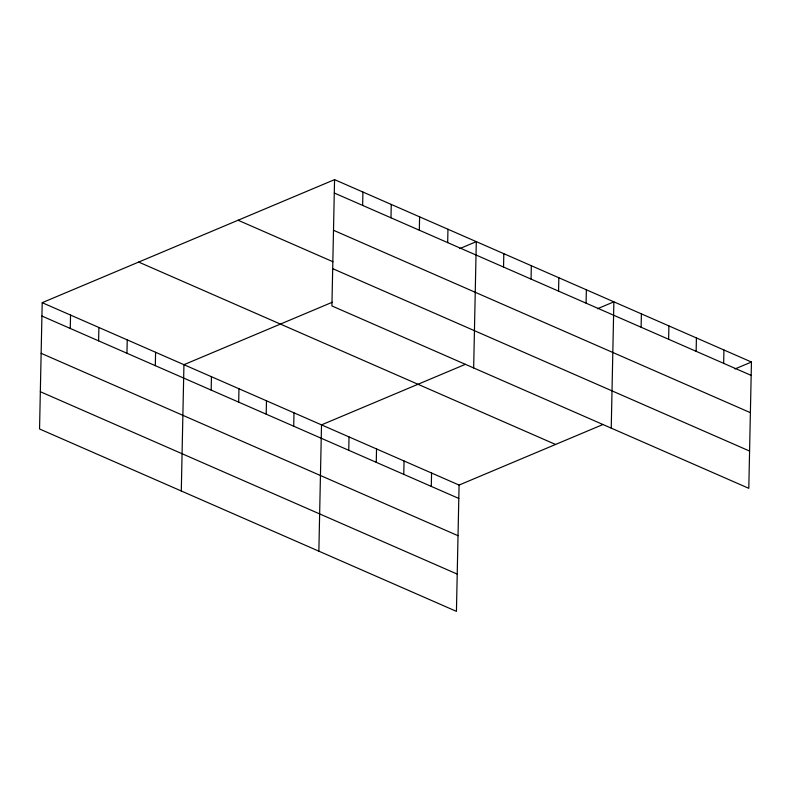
<?xml version="1.0" encoding="UTF-8"?>
<svg xmlns="http://www.w3.org/2000/svg" width="791" height="791" viewBox="0 0 791 791"><rect width="100%" height="100%" fill="white"/><g stroke="black" fill="none" stroke-linecap="round" stroke-linejoin="round"><path stroke-width="1.19" d="M334.563 179.636L331.913 305.939L748.8 488.324L751.45 362.021L334.563 179.636L42.2 302.676L39.55 428.979L456.437 611.364L459.087 485.061L603.009 424.49M70.261 328.453L70.547 315.075M98.608 340.852L98.895 327.484M126.956 353.251L127.242 339.883M155.313 365.66L155.59 352.282M181.287 490.993L183.937 364.691L332.378 302.211M211.167 390.101L211.454 376.724M238.684 402.135L238.971 388.767M266.201 414.177L266.478 400.8M293.718 426.211L293.995 412.843M318.862 551.179L321.512 424.876L465.434 364.305M348.742 450.287L349.029 436.919M362.634 205.403L362.911 192.035M376.259 462.32L376.536 448.952M390.981 217.812L391.258 204.434M403.776 474.363L404.053 460.995M419.329 230.211L419.606 216.843M431.283 486.396L431.57 473.028M447.676 242.61L447.953 229.242M473.661 367.944L476.301 241.641L459.858 248.562M503.541 267.051L503.818 253.684M531.058 279.094L531.334 265.717M558.565 291.128L558.851 277.76M586.082 303.171L586.358 289.793M611.235 428.139L613.875 301.836L597.432 308.757M641.115 327.247L641.392 313.869M668.622 339.28L668.909 325.912M696.139 351.323L696.416 337.945M723.656 363.356L723.933 349.988M735.007 368.942L751.45 362.021M334.286 193.004L751.173 375.389M333.505 230.27L750.392 412.665M238.081 220.234L332.942 261.742M332.695 268.663L749.581 451.058M138.672 262.068L555.559 444.463M42.2 302.676L459.087 485.061M41.913 316.044L458.8 498.439M41.132 353.31L458.019 535.705M40.331 391.713L457.218 574.098"/></g></svg>
